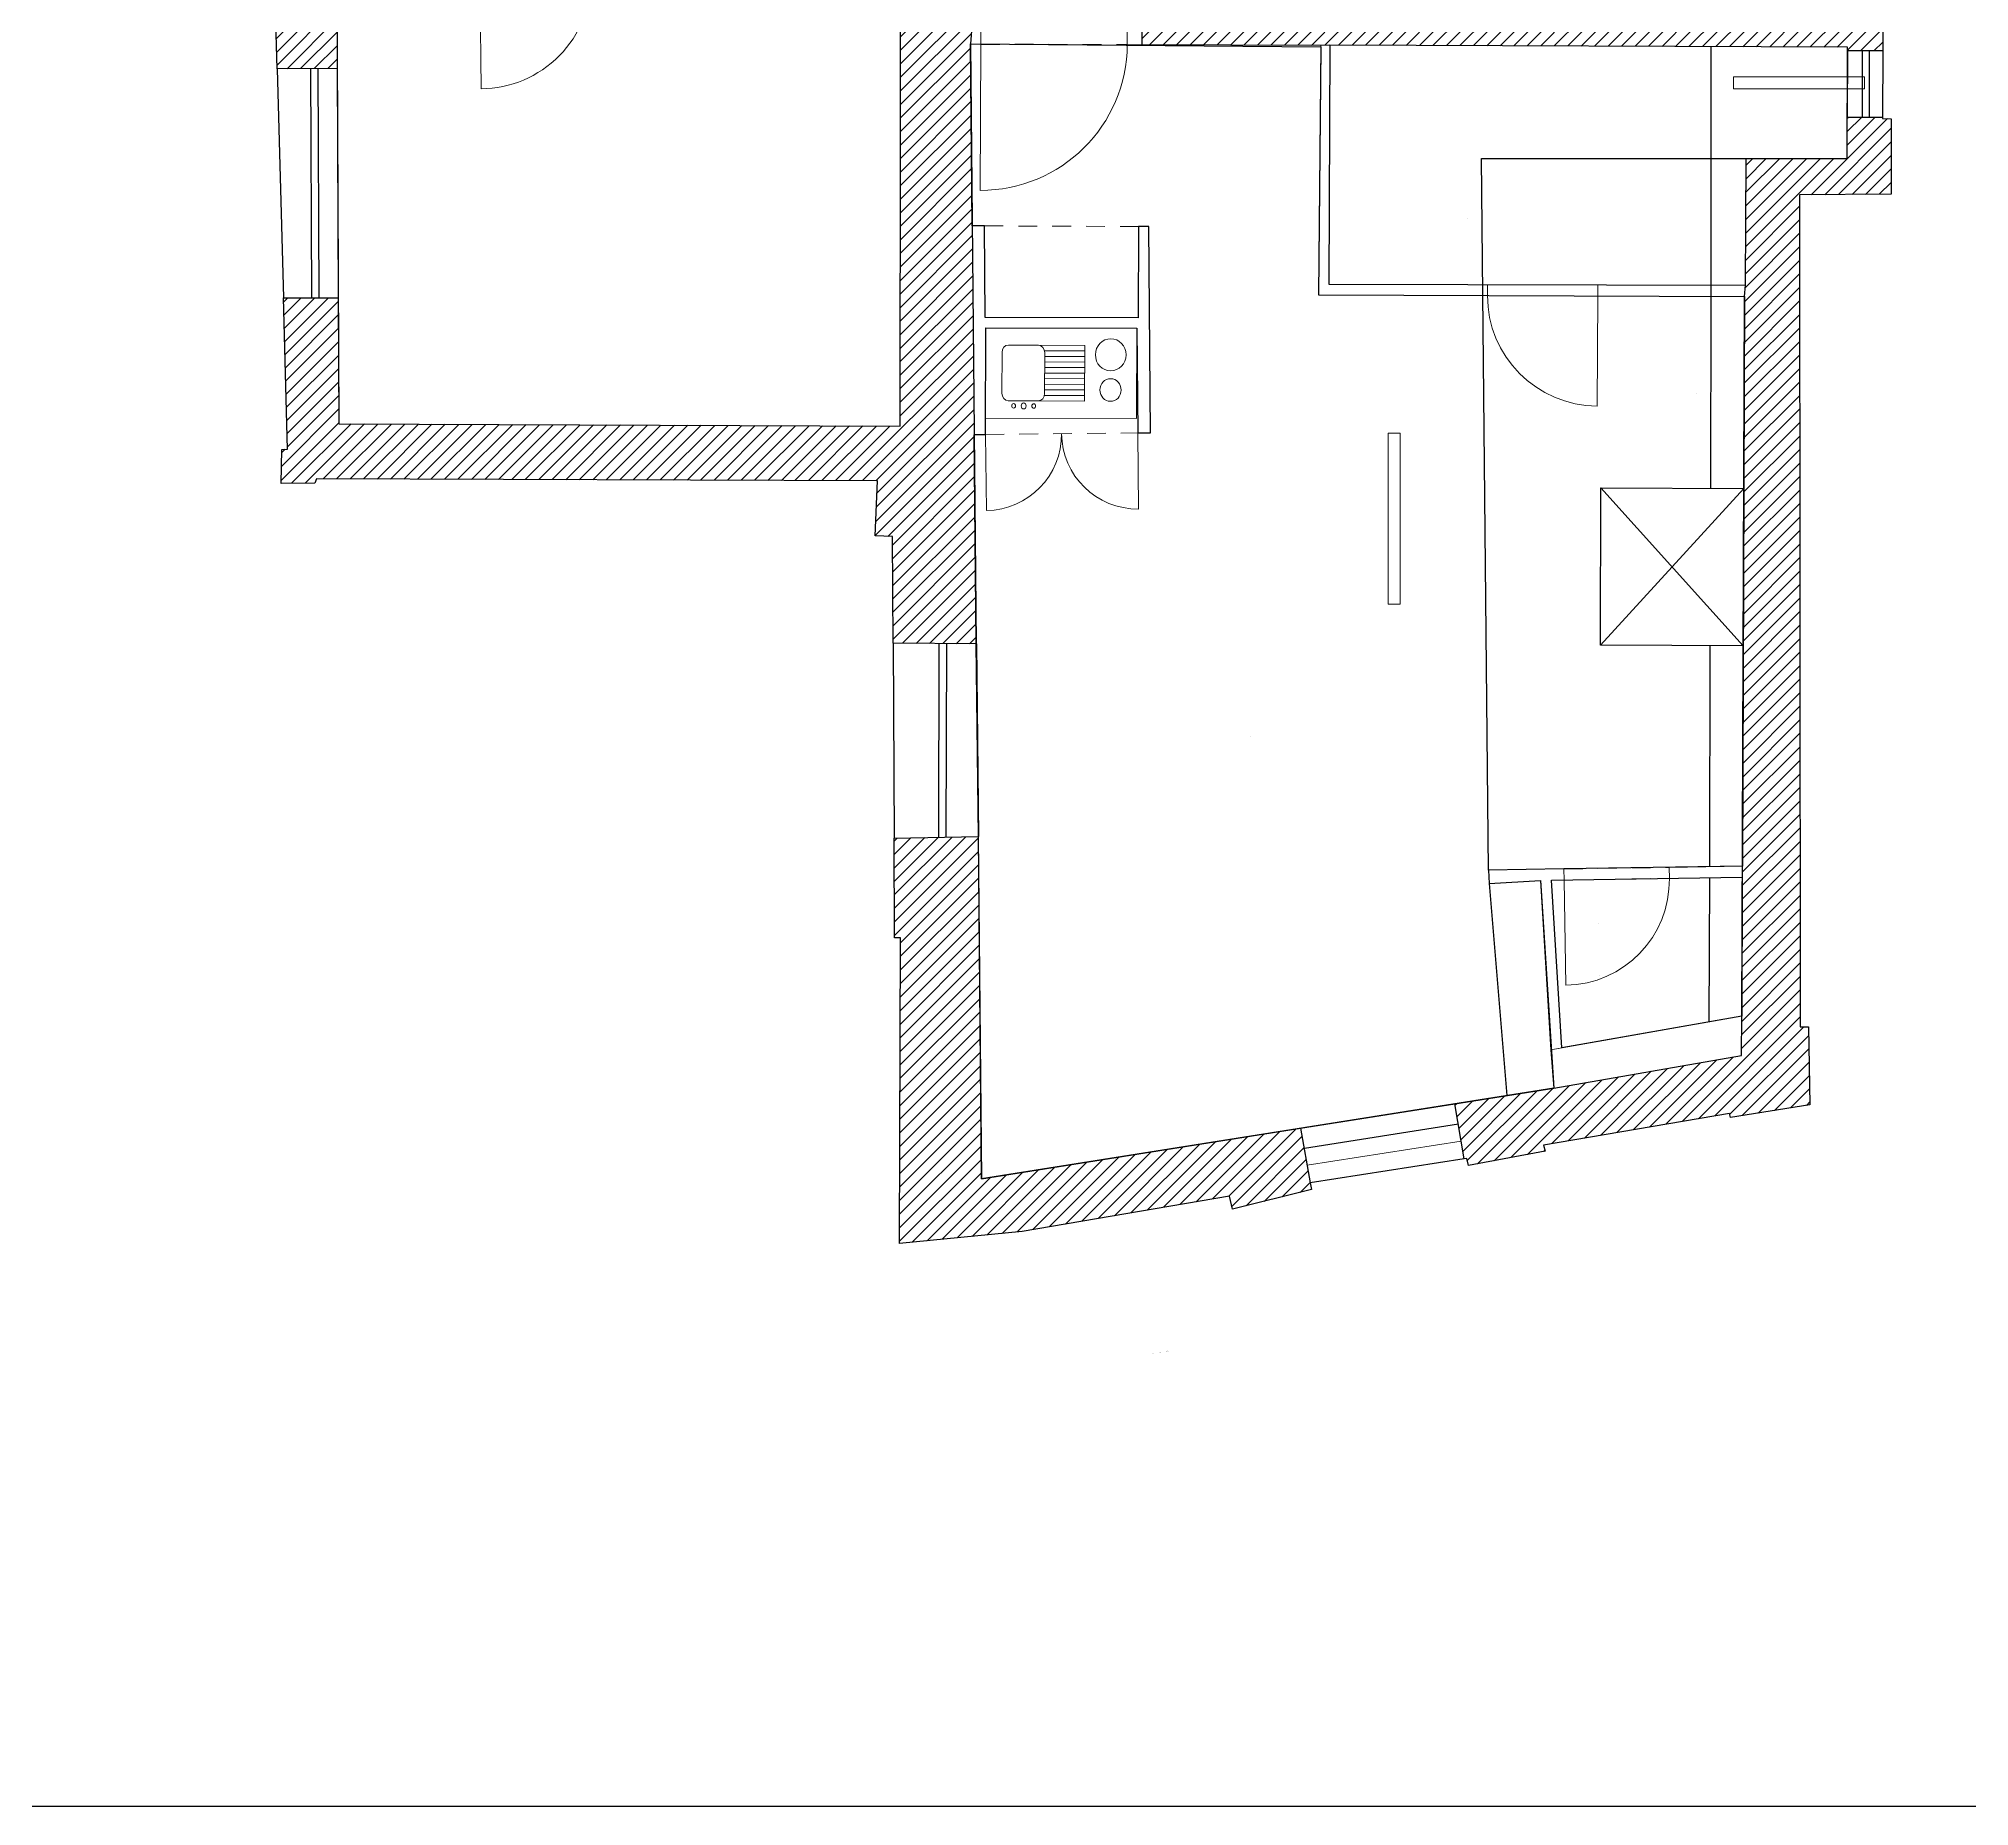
# Model space of a CAD drawing. Header units: metres. Extents: x -228 to 369, y -174 to 385.
# Drawn here: x 144.11 to 156.92, y 0 to 11.74 of the extents above; entities that cross this region are included whole.
import ezdxf
from ezdxf.enums import TextEntityAlignment as Align

# ---------------------------------------------------------------- set-up
doc = ezdxf.new("R2010")
doc.units = ezdxf.units.M
doc.linetypes.add('CACHE', pattern=[9.524999999999999, 6.349999999999999, -3.174999999999999])
doc.linetypes.add('CACHE2', pattern=[0.1875, 0.125, -0.0625])
for name, color, linetype in [('010_mur', 2, 'Continuous'), ('020_cloi', 5, 'Continuous'), ('030_menuiserie', 1, 'Continuous'), ('070_trait-fin', 4, 'Continuous'), ('077_textes-1', 243, 'Continuous')]:
    doc.layers.add(name, color=color, linetype=linetype)
doc.layers.add('090_repères-axes', color=230, linetype='Continuous', plot=False)
doc.layers.add('091_surfaces', color=60, linetype='Continuous', plot=False)
doc.layers.add('102_demol', color=10, linetype='Continuous', lineweight=5)
doc.styles.add('clem', font='swissc.ttf')
doc.styles.add('GEO_PIE_DES', font='arial.ttf')

# ---------------------------------------------------------------- blocks, each defined once
blk = doc.blocks.new('R+1 Projet')
at = {"layer": '010_mur'}
h = blk.add_hatch(dxfattribs=at)
h.set_pattern_fill('ANSI31', color=4, scale=0.02)
h.set_pattern_definition([(45, (-103.05373800496132, -13.210962721703547), (-0.0449012806, 0.0449012806), [])])
h.paths.add_polyline_path([(-17.28631225777037, 4.0278565000768864), (-17.282853479815998, 4.128279074980965), (-17.27717608338044, 5.551257401747426), (-17.70455903233418, 5.552963934935979), (-17.69576835363147, 4.812707693754055), (-17.642410968028088, 4.813937359137634), (-17.6404976626908, 4.570802296847541), (-17.668624307553358, 4.568750902070022), (-17.66882697908357, 4.349012606968609), (-17.63964852955334, 4.347505398751091), (-17.6447258035756, 4.029287638598616)])
h.paths.add_polyline_path([(-17.61804934940392, -1.2474363171556617), (-17.64577849843881, -0.24323743619926996), (-17.28253657386176, -0.24168277785400316), (-17.278949805787228, -1.0797220553111402), (-13.55084236026767, -1.0946083200108843), (-13.5466908650543, 2.9794908102945192), (-13.55150182396322, 3.049825481944717), (-13.549790704806181, 4.93343077992613), (-13.05824894359812, 4.931468063343637), (-13.07149049333897, 1.6152618087122392), (-13.085077358123849, 1.4431773799640357), (-13.045997896383959, -2.5410611844294184), (-13.59832634867958, -2.535954220874264), (-13.6015783745654, -1.827889913133695), (-13.717906037115421, -1.8242684776635725), (-13.702145578346212, -1.4571971529642178), (-17.426757306942118, -1.4448052998274217), (-17.437137987848438, -1.474107712203404), (-17.66001204186021, -1.4746853880511481), (-17.65764940308301, -1.2502126560307807)])
h.paths.add_polyline_path([(-10.893363628236294, -5.757968302533554), (-10.829610028206263, -6.120839350369206), (-10.820030641008234, -6.164803270734993), (-11.345958657534176, -6.295703517895889), (-11.365444964872404, -6.207985536894411), (-12.74038062141157, -6.443215566566215), (-13.555917249561348, -6.522433814381657), (-13.55020196048335, -4.49289993832208), (-13.58933912837496, -4.492743664416777), (-13.59238082385662, -3.830474605765048), (-13.03344231715753, -3.8211305795804953), (-13.01114592332484, -6.094297818841879)])
h.paths.add_polyline_path([(-11.943981120039663, 1.6122765196237152), (-7.260497501372992, 1.5998761321618797), (-7.260620286626182, 1.6935307554685277), (-7.026714037903039, 1.693837415549206), (-7.027936660736559, 1.397439520953049), (-7.261510896220097, 1.3983721795122261), (-7.261414682757204, 1.4224678190564743), (-10.698802952309743, 1.436193246840558), (-10.759548899368857, 1.433891589413688), (-11.943981119878645, 1.4386210046330121)])
h.paths.add_polyline_path([(-7.022889106824586, 2.621107451379357), (-7.024804522529886, 2.1567572308778473), (-7.261227189455566, 2.15644727175968), (-7.2618376717858695, 2.622093099970662)])
h.paths.add_polyline_path([(-7.263390909133486, 3.947511606450862), (-12.051565095104998, 3.9579832735002847), (-12.050967380682303, 4.107674630263499), (-7.263390909133486, 4.111333636758646), (-7.263390909133486, 4.365127333908312), (-7.015693794014187, 4.365452076335785), (-7.018002261555376, 3.805815121909109), (-7.263390909133486, 3.806827334890549)])
h.paths.add_polyline_path([(-9.643212747523613, 12.498732547962282), (-9.765646328713592, 12.498849590627213), (-9.7731454227036, 12.110115172550282), (-7.9785595563106835, 12.088951962718562), (-7.93018076448916, 12.043812177979413), (-7.893882744118127, 10.932679209369963), (-7.901154705533008, 9.229060792621452), (-7.910720042784924, 9.156948811401232), (-7.925115054281269, 5.551870493690803), (-7.010815448928588, 5.548099065137938), (-7.010752239893954, 5.563422699108051), (-6.955629511415863, 5.5605758335063005), (-6.952782119174627, 6.073450435107805), (-7.584127700582867, 6.07864264337797), (-7.547094440292167, 11.989220695322143), (-7.505382920420997, 11.989054141874652), (-7.503020374584484, 12.496570064331753), (-7.69344260129521, 12.500641207154981), (-7.694009453679792, 12.576321055828592), (-7.831363498128303, 12.575130400572812), (-7.835963350128987, 12.511648707437123), (-8.031595619573455, 12.507404099041304), (-8.032625872598038, 12.489204143323294), (-8.145605431948534, 12.490613060111352), (-8.14569724758043, 12.467618891516464), (-8.84038248670866, 12.464849633132543), (-8.843461948097865, 12.485968030805523), (-8.95313553702228, 12.488516867854633), (-8.954244894702532, 12.474802255795222), (-9.642349643714516, 12.482975319251853)])
h.paths.add_polyline_path([(-17.29159721039719, 1.875311684591288), (-17.28905162326188, 1.2805417610576844), (-17.68780779870009, 1.2788351032997887), (-17.70714248684529, 1.9790322919921892), (-17.683327140288487, 1.9900867948375534), (-17.681770318876257, 2.007921139913378), (-17.651958623097048, 2.032331365320133), (-17.6267048845669, 2.0314876739429018), (-17.63212304246099, 2.2903299615238213), (-17.66173022365761, 2.291040949538583), (-17.66259093492092, 2.5166002555191516), (-17.6302469513872, 2.518252150009794), (-17.63305131444122, 2.814775279305176), (-17.291143156969987, 2.8180088701953347), (-17.29121598585542, 2.799769645827182)])
h.paths.add_polyline_path([(-7.964160262261538, -5.014469897450182), (-7.945069575965718, -0.23340930804581217), (-7.938551705405951, -0.15919241008174212), (-7.935186705963098, 0.6835360554396179), (-7.26437591957143, 0.680857521147118), (-7.26326825835884, 0.958259503289737), (-7.029752097120291, 0.957327078118106), (-7.0297886571274635, 0.9484639120996867), (-6.972101787750253, 0.947220724378421), (-6.9724095726377335, 0.44597880486500796), (-7.5801400465386894, 0.44105761826911394), (-7.575870283202349, -5.083503872569272), (-7.521769437039074, -5.0837198961971435), (-7.511198155326747, -5.6021617883257555), (-8.039699792075153, -5.685885436515818), (-8.046164502621286, -5.659562593708689), (-9.280028803467975, -5.869339873120335), (-9.270059892454265, -5.909929822356354), (-9.778977584311397, -6.006231421913398), (-9.790303036290751, -5.959217467679119), (-9.8068282447604, -5.9617872909609275), (-9.86801091838759, -5.595129855703124), (-9.210619709623824, -5.490728157987759), (-7.965485203308871, -5.275035838928554)])
for points in [[(-17.61804934940392, -1.2474363171556617), (-17.64577849843881, -0.24323743619926996), (-17.28253657386176, -0.24168277785400316), (-17.278949805787228, -1.0797220553111402), (-13.55084236026767, -1.0946083200108843), (-13.5466908650543, 2.9794908102945192), (-13.55150182396322, 3.049825481944717), (-13.549790704806181, 4.93343077992613), (-13.05824894359812, 4.931468063343637), (-13.07149049333897, 1.6152618087122392), (-13.085077358123849, 1.4431773799640357), (-13.045997896383959, -2.5410611844294184), (-13.59832634867958, -2.535954220874264), (-13.6015783745654, -1.827889913133695), (-13.717906037115421, -1.8242684776635725), (-13.702145578346212, -1.4571971529642178), (-17.426757306942118, -1.4448052998274217), (-17.437137987848438, -1.474107712203404), (-17.66001204186021, -1.4746853880511481), (-17.65764940308301, -1.2502126560307807), (-17.61804934940392, -1.2474363171556617)], [(-17.29159721039719, 1.875311684591288), (-17.28905162326188, 1.2805417610576844), (-17.68780779870009, 1.2788351032997887), (-17.70714248684529, 1.9790322919921892), (-17.683327140288487, 1.9900867948375534), (-17.681770318876257, 2.007921139913378), (-17.651958623097048, 2.032331365320133), (-17.6267048845669, 2.0314876739429018), (-17.63212304246099, 2.2903299615238213), (-17.66173022365761, 2.291040949538583), (-17.66259093492092, 2.5166002555191516), (-17.6302469513872, 2.518252150009794), (-17.63305131444122, 2.814775279305176), (-17.291143156969987, 2.8180088701953347), (-17.29121598585542, 2.799769645827182), (-17.29159721039719, 1.875311684591288)], [(-11.943981119878645, 1.6122765196232898), (-7.260497501372992, 1.5998761321618797), (-7.260620286626182, 1.6935307554685277), (-7.026714037903039, 1.693837415549206), (-7.027936660736559, 1.397439520953049), (-7.261510896220097, 1.3983721795122261), (-7.261414682757204, 1.4224678190564743), (-10.698802952309743, 1.436193246840558), (-10.759548899368857, 1.433891589413688), (-11.943981119878645, 1.4386210046330121), (-11.943981120039663, 1.6122765197915099)], [(-7.964160262261538, -5.014469897450182), (-7.945069575965718, -0.23340930804581217), (-7.938551705405951, -0.15919241008174212), (-7.935186705963098, 0.6835360554396179), (-7.26437591957143, 0.680857521147118), (-7.26326825835884, 0.958259503289737), (-7.029752097120291, 0.957327078118106), (-7.0297886571274635, 0.9484639120996867), (-6.972101787750253, 0.947220724378421), (-6.9724095726377335, 0.44597880486500796), (-7.5801400465386894, 0.44105761826911394), (-7.575870283202349, -5.083503872569272), (-7.521769437039074, -5.0837198961971435), (-7.511198155326747, -5.6021617883257555), (-8.039699792075153, -5.685885436515818), (-8.046164502621286, -5.659562593708689), (-9.280028803467975, -5.869339873120335), (-9.270059892454265, -5.909929822356354), (-9.778977584311397, -6.006231421913398), (-9.790303036290751, -5.959217467679119), (-9.8068282447604, -5.9617872909609275), (-9.86801091838759, -5.595129855703124), (-9.210619709623824, -5.490728157987759), (-7.965485203308871, -5.275035838928554), (-7.964160262261538, -5.014469897450182)]]:
    blk.add_lwpolyline(points, dxfattribs=at)
blk.add_lwpolyline([(-10.893363628236294, -5.757968302533554), (-10.829610028206263, -6.120839350369206), (-10.820030641008234, -6.164803270734993), (-11.345958657534176, -6.295703517895889), (-11.365444964872404, -6.207985536894411), (-12.74038062141157, -6.443215566566215), (-13.555917249561348, -6.522433814381657), (-13.55020196048335, -4.49289993832208), (-13.58933912837496, -4.492743664416777), (-13.59238082385662, -3.830474605765048), (-13.03344231715753, -3.8211305795804953), (-13.01114592332484, -6.094297818841879)], close=True, dxfattribs=at)
at = {"layer": '030_menuiserie'}
for p, q in [((-7.1651527350286415, 1.3979874223272781), (-7.165617980773931, 0.9578695882055039)), ((-7.117345275858497, 1.397796528032341), (-7.1191026374535795, 0.957683852478076)), ((-17.4583239451933, -0.24243513888912305), (-17.46483899501519, 1.2797893994142941)), ((-17.40832440337148, -0.24222114325995814), (-17.414839453193448, 1.280003395043459)), ((-7.950161307150665, -1.5085795717120347), (-7.954333788929908, -2.553533469565445)), ((-13.29580485530732, -3.8245613180979854), (-13.29273460831606, -2.539122683438036)), ((-13.24580499775195, -3.824680741628544), (-13.242734750760679, -2.5392421069687403)), ((-10.8680724323681, -5.888970644663203), (-9.844341940003032, -5.729408571298409))]:
    blk.add_line(p, q, dxfattribs=at)
at = {"layer": '030_menuiserie', "linetype": 'CACHE', "ltscale": 5}
for p, q in [((-8.902718042345914, -2.5497465887681754), (-8.89854556107839, -1.5047926917270524)), ((-8.89854556107839, -1.5047926917270524), (-7.950161307150665, -1.5085795717120347)), ((-7.954333788929908, -2.553533469565445), (-8.902718042345914, -2.5497465887681754))]:
    blk.add_line(p, q, dxfattribs=at)
at = {"layer": '070_trait-fin', "linetype": 'CACHE2'}
blk.add_line((-13.015657160618389, 1.44290018668049), (-12.043995623345362, 1.4390203617833324), dxfattribs=at)
at = {"layer": '070_trait-fin', "color": 7, "linetype": 'CACHE', "true_color": 0xffffff}
blk.add_line((-7.261510896220097, 1.3983721795122261), (-7.26326825835884, 0.958259503289737), dxfattribs=at)
at = {"layer": '070_trait-fin', "linetype": 'CACHE'}
for p, q in [((-8.169724530379645, -1.5077028601132043), (-8.166101756325116, -0.23252672998758506)), ((-8.176865605231397, -4.021281621613598), (-8.172693257211831, -2.5526615643926194)), ((-8.1797944218072, -5.052192411552243), (-8.1770715378752, -4.0937675891607075)), ((-9.640933579197627, -4.133096523264248), (-9.524232968299874, -5.540533747429144))]:
    blk.add_line(p, q, dxfattribs=at)
at = {"layer": '070_trait-fin', "linetype": 'CACHE', "ltscale": 5}
blk.add_line((-8.89854556107839, -1.5047926917270524), (-7.954333788929908, -2.553533469565445), dxfattribs=at)
at = {"layer": '070_trait-fin', "linetype": 'CACHE'}
for points in [[(-8.166101756325116, -0.23252672998758506), (-8.166101756325116, 1.4260802178085852)], [(-9.645625870146068, -4.043271251511033), (-9.690815760167952, 0.682692324489035), (-7.935190074965448, 0.682692324489035)]]:
    blk.add_lwpolyline(points, dxfattribs=at)
at = {"layer": '070_trait-fin'}
for points in [[(-7.0278975501209775, 1.3974393647849501), (-7.029654910870994, 0.9573266900556341)], [(-17.68780779870009, 1.2788351032997887), (-17.64577849843881, -0.24323743619926996)], [(-13.59832634867958, -2.535954220874264), (-13.59238082385662, -3.830474605765048)], [(-9.8068282447604, -5.9617872909609275), (-10.829610028206263, -6.120839350369206)]]:
    blk.add_lwpolyline(points, dxfattribs=at)
at = {"layer": '070_trait-fin', "color": 7, "true_color": 0xffffff}
for points in [[(-17.28905162326188, 1.2805417610576844), (-17.28253657386176, -0.24168277785414904)], [(-13.04516384268598, -2.5410688962932912), (-13.032340582348588, -3.8211121613846633)], [(-10.893363628236294, -5.757968302533554), (-9.86801091838759, -5.595129855703124)]]:
    blk.add_lwpolyline(points, dxfattribs=at)
at = {"layer": '070_trait-fin', "linetype": 'CACHE', "ltscale": 5}
blk.add_lwpolyline([(-8.902718042345914, -2.5497465887681754), (-7.950161307187736, -1.5085795717118868)], dxfattribs=at)
at = {"layer": '091_surfaces'}
for points in [[(-13.5466908650543, 2.9794908102945192), (-14.47081612945429, 2.9831808251816248), (-14.475151822803848, 1.897352313769661), (-17.05957412333973, 1.8771274251150323), (-17.29159721039719, 1.875311684591288), (-17.278949805787228, -1.0797220553111402), (-13.55084236026767, -1.0946083200108843)], [(-7.261414682757204, 1.4224678190564743), (-10.698802952309743, 1.436193246840558), (-10.705146107457004, -0.15238782909596904), (-7.938551705405951, -0.15919241008174212), (-7.935190074965448, 0.682692324489035), (-7.264368593234103, 0.682692324489035)], [(-7.964160262261538, -5.014469897450182), (-9.157725624245613, -5.223269311387267), (-9.226085136613328, -4.1109332878649845), (-7.960469762301692, -4.090223192023705)]]:
    blk.add_lwpolyline(points, close=True, dxfattribs=at)
blk.add_lwpolyline([(-13.085077358123849, 1.4431773799640357), (-10.759626756514354, 1.4243003910277046), (-10.772991655203624, -0.2221174673634232), (-7.945069575965718, -0.23340930804581217), (-7.960181526266769, -4.018037523805625), (-9.144342755511788, -4.0357662622813955), (-9.645559987534034, -4.044532452829296), (-9.64012028274794, -4.1330465414742585), (-9.299969641153693, -4.112142309149203), (-9.210619709623824, -5.490728157987759), (-13.01114592332484, -6.094297818841879), (-13.032340582348588, -3.8211121613846633), (-13.045997896383959, -2.5410611844294184), (-13.059487277895348, -1.1528997746996175), (-12.98582383158216, -1.1496451393042753), (-12.983067820984939, -0.4407874667919722), (-11.981066347976066, -0.44478839610532117), (-11.974106742530457, -1.1395099255160313), (-11.888683604071884, -1.1386541724432027), (-11.900680828662553, 0.23058067912177593), (-11.968688440778879, 0.2308522323284501), (-11.971060312993469, -0.3765642265515641), (-12.98791161132332, -0.37250395866489305), (-12.9918760516743, 0.23493780192104086), (-13.07297665940674, 0.23526163503018283), (-13.085077358123849, 1.4431773799640357)], dxfattribs=at)
at = {"layer": '102_demol'}
for p, q in [((-16.339945615478168, 1.882759015434567), (-16.3341749884604, 1.14536340635037)), ((-13.015657160618389, 1.44290018668049), (-13.01520119594457, 1.6151127730260493)), ((-13.085077358123849, 1.4431773799640357), (-13.015657160457371, 1.44290018651227)), ((-13.01565715965244, 1.4429001856711698), (-13.01953698352601, 0.47123865002256893)), ((-10.759548899368857, 1.433891589413688), (-10.772991655203624, -0.2221174673634232)), ((-12.9918760516743, 0.23493780192104086), (-13.07297665940674, 0.23526163503018283)), ((-12.98791161132332, -0.37250395866489305), (-12.9918760516743, 0.23493780192104086)), ((-11.968634911700974, 0.2308520195697199), (-11.971060312993469, -0.3765642265515641)), ((-11.900680828662553, 0.23058067912177593), (-11.968634911700974, 0.2308520195697199)), ((-11.888683604071884, -1.1386541724432027), (-11.900680828662553, 0.23058067912177593)), ((-10.772991655203624, -0.2221174673634232), (-7.945069575965718, -0.23340930804581217)), ((-9.65203683718737, -0.2265934185538212), (-9.651757331005173, -0.15659397676878206)), ((-8.920478833549312, -0.2295145177941602), (-8.923399931297427, -0.9610725209710655)), ((-8.920478836475922, -0.2295145160832912), (-8.920199328976851, -0.15951507432691914)), ((-11.971060312993469, -0.3765642265515641), (-12.98791161132332, -0.37250395866489305)), ((-12.985898278500208, -1.1496458851017817), (-12.98306782066163, -0.44078746679326297)), ((-12.98306782066163, -0.44078746679326297), (-11.981066347530613, -0.444788440571283)), ((-11.981066347530613, -0.444788440571283), (-11.974106743393168, -1.1395099273085363)), ((-13.05909553985653, -1.1503791637443648), (-12.985898278500208, -1.1496458851017817)), ((-12.98589827747648, -1.1496458834774967), (-12.97903815075693, -1.6555205207871042)), ((-11.974106743393168, -1.1395099273085363), (-11.888683604071884, -1.1386541724432027)), ((-11.974106742530457, -1.1395099255160313), (-11.96903876170658, -1.6454056915473485)), ((-9.645625870146068, -4.043271251511033), (-9.144342755511788, -4.0357662622813955)), ((-9.640933579197627, -4.133096523264248), (-9.645625870146068, -4.043271251511033)), ((-9.144342755540674, -4.035766263598198), (-9.143134958755144, -4.1095759192149846)), ((-8.445850685183649, -4.025308747804665), (-7.960181525551706, -4.018037523794919)), ((-8.445850684832877, -4.025308746824448), (-8.444658796291295, -4.0981462955771715)), ((-8.444658796452313, -4.098146295408951), (-7.9604697626212495, -4.090223192028935)), ((-9.299969641153693, -4.112142309149203), (-9.640933579197627, -4.133096523264248)), ((-9.23089776162782, -5.236069866425533), (-9.299969641153693, -4.112142309149203)), ((-9.157725624245613, -5.223269311387267), (-9.226092222501139, -4.110817987331247)), ((-9.226085136599322, -4.110933287864755), (-9.143134958433183, -4.109575919551425)), ((-9.143134958726186, -4.109575917898184), (-9.131705335761325, -4.80805208100588)), ((-9.157725624406558, -5.223269311219047), (-9.23089776162782, -5.236069866425533)), ((-10.85018904192275, -6.003708262718865), (-9.826458549557682, -5.844146189354069))]:
    blk.add_line(p, q, dxfattribs=at)
at = {"layer": '102_demol', "linetype": 'CACHE'}
for p, q in [((-10.705146107457004, -0.15238782909596904), (-10.698802952309743, 1.436193246840558)), ((-9.651757331005173, -0.15659397676878206), (-10.705146107457004, -0.15238782909596904)), ((-7.938551705405951, -0.15919241008174212), (-9.651757331005173, -0.15659397676878206))]:
    blk.add_line(p, q, dxfattribs=at)
at = {"layer": '102_demol', "linetype": 'CACHE2'}
for p, q in [((-12.9918760516743, 0.23493780192104086), (-11.96863491205182, 0.230852018589212)), ((-12.985898279144129, -1.1496458844290465), (-11.974106742237382, -1.139509927169129)), ((-9.144342754838908, -4.035766261637473), (-8.445850684832877, -4.025308746824448)), ((-9.143134958082264, -4.109575918571063), (-8.444658796291295, -4.0981462955771715))]:
    blk.add_line(p, q, dxfattribs=at)
at = {"layer": '102_demol', "ltscale": 0.5}
for p, q in [((-12.9830678209836, -0.440787466456823), (-12.9854686390523, -1.0407743588945597)), ((-11.981066348145724, -0.4447884385817451), (-12.9830678209836, -0.440787466456823)), ((-11.981066348145724, -0.4447884385817451), (-11.983462780785596, -1.0447753483556155)), ((-12.87517648737685, -0.6062129956326683), (-12.8762541823689, -0.8762108445487685)), ((-12.632825817632584, -0.5571797824656824), (-12.83322686886288, -0.5563800118482322)), ((-12.632825817632584, -0.5571797824656824), (-12.325628986646299, -0.5584057594821206)), ((-12.592659658558805, -0.5943403745870456), (-12.325776670432498, -0.595405464582873)), ((-12.592353876139642, -0.8773438484032522), (-12.59127618114766, -0.607345999487152)), ((-12.591371975698094, -0.6313458076075767), (-12.32592435437964, -0.632405169515405)), ((-12.327105828165186, -0.9284028120554286), (-12.325628986646299, -0.5584057594821206)), ((-12.591815028724195, -0.7423449238610921), (-12.326367407405742, -0.7434042857689201)), ((-12.591667344104172, -0.7053452182846377), (-12.32621972278579, -0.7064045801924659)), ((-12.591519660317973, -0.6683455131840311), (-12.326072038999664, -0.6694048750917135)), ((-12.593841131671544, -0.890338016483147), (-12.326958143545236, -0.8914031064789742)), ((-12.592258081077416, -0.8533440394705395), (-12.326810459598091, -0.8544034015465879)), ((-12.592110397130272, -0.816344334538153), (-12.326662775139084, -0.8174036958019133)), ((-12.591962712510322, -0.7793446289616986), (-12.326515091191942, -0.7804039908695268)), ((-12.83470371038176, -0.9263770644215402), (-12.634302659151473, -0.9271768350388448)), ((-12.634302659151473, -0.9271768350388448), (-12.327105828165186, -0.9284028120554286)), ((-11.983462780785596, -1.0447753483556155), (-12.9854686390523, -1.0407743588945597))]:
    blk.add_line(p, q, dxfattribs=at)
at = {"layer": '102_demol'}
for points in [[(-11.943981119878645, 1.6122765196232898), (-12.043536196801979, 1.612540111068956), (-12.043995623345362, 1.4390203617833324), (-11.943981119878645, 1.4386210046330121)], [(-9.230897761624838, -5.23606986646293), (-7.964160262261538, -5.014469897450182)], [(-9.210619709623824, -5.490728157987759), (-9.230897761624838, -5.23606986646293)]]:
    blk.add_lwpolyline(points, dxfattribs=at)
for centre, radius, start, end in [((-16.339945615478168, 1.882759015434567), 0.7374181882651298, -89.55163031621127, 0.44836969212657224), ((-13.01565715965244, 1.4429001856711698), 0.971669281752768, -90.22877960928454, -0.22877961011840653), ((-8.920478833549312, -0.2295145177941602), 0.7315638348284518, 179.7712202398033, -90.22877977020208), ((-12.98589827747648, -1.1496458834774967), 0.5059211502717605, -89.2230639958941, 0.7769359565774201), ((-11.974106742530457, -1.1395099255160313), 0.5059211502717604, -179.4260394593383, -89.42603946851014), ((-9.143134958726186, -4.109575917898184), 0.6985696722413731, -89.06251529649107, 0.9374847026750339)]:
    blk.add_arc(centre, radius, start, end, dxfattribs=at)
at = {"layer": '102_demol', "ltscale": 0.5}
for centre, major_axis, ratio, start_param, end_param in [((-12.833426442206799, -0.606379613592726), (-0.000199648698083232, -0.0499996016305626), 0.835007549349232, 3.141594927713963, 4.712390435505629), ((-12.63302539097651, -0.6071793842100308), (-0.000199646849652819, -0.04999960145098012), 0.835007555383154, 1.570798096798285, 3.14159441420488), ((-12.834504137198849, -0.8763774625089719), (-0.000199649666853765, -0.049999601607298126), 0.8350075558934859, 4.712390981787735, 1.8319488062e-06), ((-12.634103085807547, -0.8771772332943512), (-0.000199646941115701, -0.04999960145061498), 0.8350075387449373, 1.7628058486e-06, 1.570798088744561)]:
    blk.add_ellipse(centre, major_axis=major_axis, ratio=ratio, start_param=start_param, end_param=end_param, dxfattribs=at)
for centre, major_axis, ratio in [((-12.153717673422108, -0.621001052370266), (-0.000427002911547964, -0.1069378580738864), 0.9505980855892572), ((-12.154915085255817, -0.8547064802316892), (0.000300115537129859, 0.07516081860599108), 0.9391760647523582), ((-12.79829067642455, -0.9603336526268687), (-5.9892380109184e-05, -0.01499988071305133), 0.8350075281818725), ((-12.73149060463209, -0.9606002422090388), (-7.9854462078969e-05, -0.0199998405278143), 0.8350075457858231), ((-12.66469053232784, -0.960866830978921), (-5.9892206624171e-05, -0.01499988071374405), 0.8350075389589141)]:
    blk.add_ellipse(centre, major_axis=major_axis, ratio=ratio, dxfattribs=at)
at = {"extrusion": (-0.12217634921567509, 0.30724237354283773, 0.9437558283751645), "style": 'GEO_PIE_DES', "oblique": 358.66018093801233, "width": 0.8538249697378704}
blk.add_text('Rue                     Paul                  Démange', height=0.004227, rotation=167.40284542431823, dxfattribs=at).set_placement((13.661216217301991, -2.498925073082365, -14.283429610955064), align=Align.MIDDLE_CENTER)
at = {"layer": '077_textes-1', "style": 'clem'}
for s, p in [('H<1.80', (-8.262746373140509, -0.881742312825809)), ('Velux', (-8.44443706661612, -2.0290392843264273))]:
    blk.add_text(s, height=0.0012, rotation=90, dxfattribs=at).set_placement(p, align=Align.MIDDLE_CENTER)
at = {"layer": '091_surfaces', "style": 'clem'}
for s, p in [('Chambre', (-15.23151694718079, 0.7123650280105358)), ('12  m²', (-15.226838427123068, 0.5461443182814398)), ("Salle d'eau", (-9.796715777161625, 0.4794311031656979)), ('Z: 203.79m', (-15.228626479510421, 0.3710678433539578)), ('5  m²', (-9.790029889829711, 0.28414848646134483)), ('hsp : 2.62m', (-15.230414531897768, 0.1959913684264747)), ('Séjour', (-11.226302532034097, -2.639327090135921)), ('30 m²', (-11.221624011976383, -2.8055477998650162)), ('Z: 204.40m', (-11.22341206436373, -2.980624274792499)), ('hsp : 2.44m', (-11.225200116751076, -3.155700749719981)), ('Réserve', (-8.91776146476408, -4.400672775462882)), ('1  m²', (-8.913082944706366, -4.566893485191978)), ('Z: 204.41m', (-8.914870997093713, -4.741969960119459))]:
    blk.add_text(s, height=0.0012, dxfattribs=at).set_placement(p)
at = {"layer": '102_demol', "style": 'clem'}
blk.add_text('Pl', height=0.0012, dxfattribs=at).set_placement((-12.488025084647925, -0.09733873592675124), align=Align.MIDDLE_CENTER)

msp = doc.modelspace()

# ---------------------------------------------------------------- linework, layer by layer
at = {"layer": '090_repères-axes'}
msp.add_lwpolyline([(131.2873626054056, 35), (181.2873626054056, 35), (181.2873626054056, 0), (131.2873626054056, 0)], close=True, dxfattribs=at)
at = {"layer": '102_demol'}
for points in [[(156.22881711215882, 11.487701869488522), (156.22881711215882, 11.407344394006502), (155.3578575298691, 11.407344394006502), (155.3578575298691, 11.487701869488522)], [(153.065991750914, 9.119657933972032), (153.1463492263959, 9.119657933972032), (153.1463492263959, 7.985103430416011), (153.065991750914, 7.985103430416011)]]:
    msp.add_lwpolyline(points, close=True, dxfattribs=at)

# ---------------------------------------------------------------- block references
at = {"layer": '020_cloi'}
msp.add_blockref('R+1 Projet', (163.3773952239437, 10.261591945601252), dxfattribs=at)

# ---------------------------------------------------------------- texts
at = {"layer": '102_demol', "style": 'clem'}
msp.add_text('radiateur', height=0.0006, dxfattribs=at).set_placement((155.6179144027694, 11.427701869488512))
msp.add_text('radiateur', height=0.0006, rotation=90, dxfattribs=at).set_placement((153.1330912555513, 8.41982567273116))

doc.saveas('drawing.dxf')
